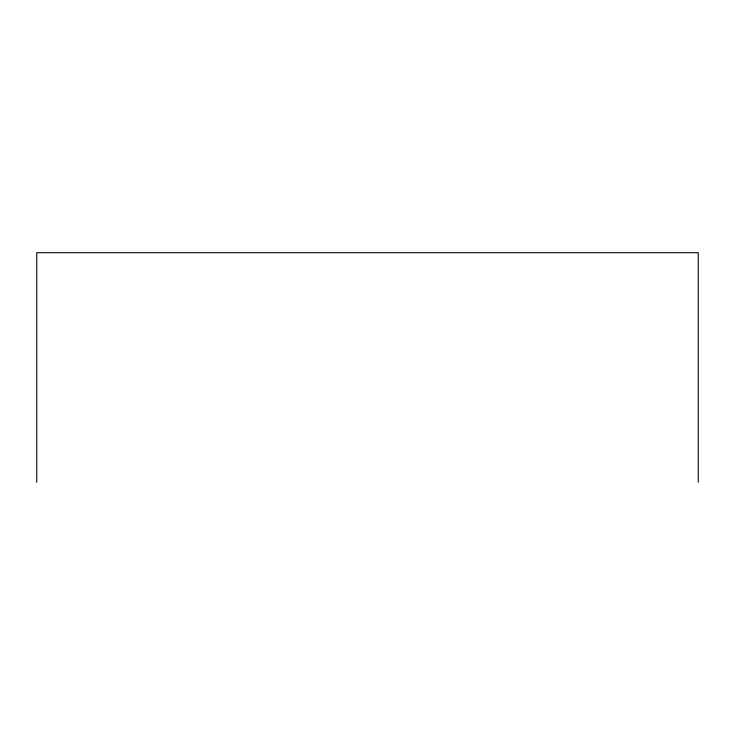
<?xml version="1.0" encoding="UTF-8"?>
<svg xmlns="http://www.w3.org/2000/svg" width="735" height="735" viewBox="0 0 735 735"><rect width="100%" height="100%" fill="white"/><g stroke="black" fill="none" stroke-linecap="round" stroke-linejoin="round"><path stroke-width="1.1" d="M698.25 482.289L698.25 252.711L36.75 252.711L36.75 482.289"/></g></svg>
